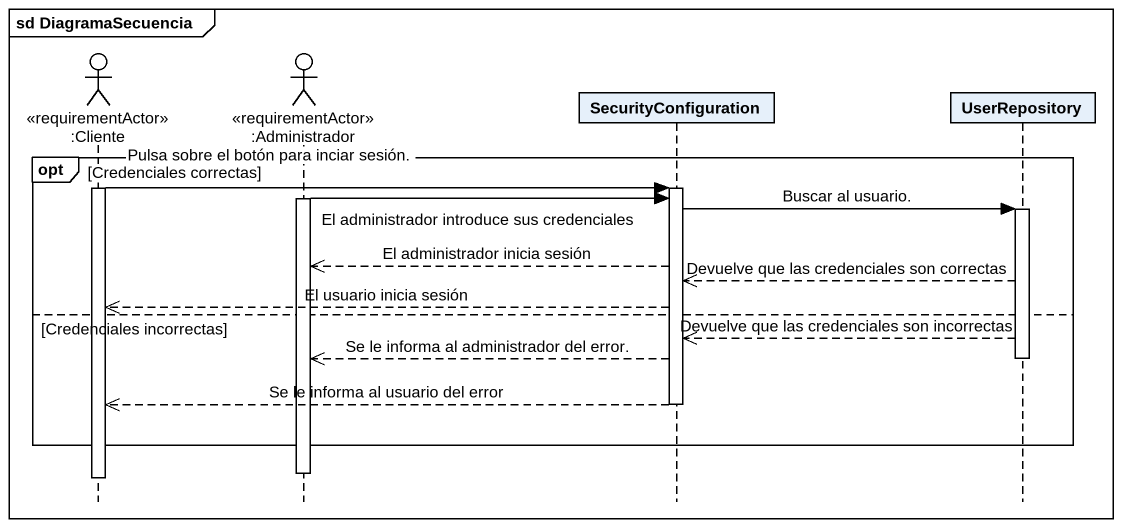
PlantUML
@startuml
mainframe sd DiagramaSecuencia
hide footbox
actor ":Cliente" as Cliente <<requirementActor>>
actor ":Administrador" as Administrador <<requirementActor>>
participant SecurityConfiguration
participant UserRepository

opt Credenciales correctas
  activate Cliente
  Cliente -> SecurityConfiguration : Pulsa sobre el botón para inciar sesión.
  activate SecurityConfiguration
  activate Administrador
  Administrador -> SecurityConfiguration : El administrador introduce sus credenciales
  SecurityConfiguration -> UserRepository : Buscar al usuario.
  activate UserRepository
  SecurityConfiguration -->> Administrador : El administrador inicia sesión
  UserRepository -->> SecurityConfiguration : Devuelve que las credenciales son correctas
  SecurityConfiguration -->> Cliente : El usuario inicia sesión
else Credenciales incorrectas
  UserRepository -->> SecurityConfiguration : Devuelve que las credenciales son incorrectas
  SecurityConfiguration -->> Administrador : Se le informa al administrador del error.
  deactivate UserRepository
  SecurityConfiguration -->> Cliente : Se le informa al usuario del error
  deactivate SecurityConfiguration
end
deactivate Administrador
deactivate Cliente
@enduml
